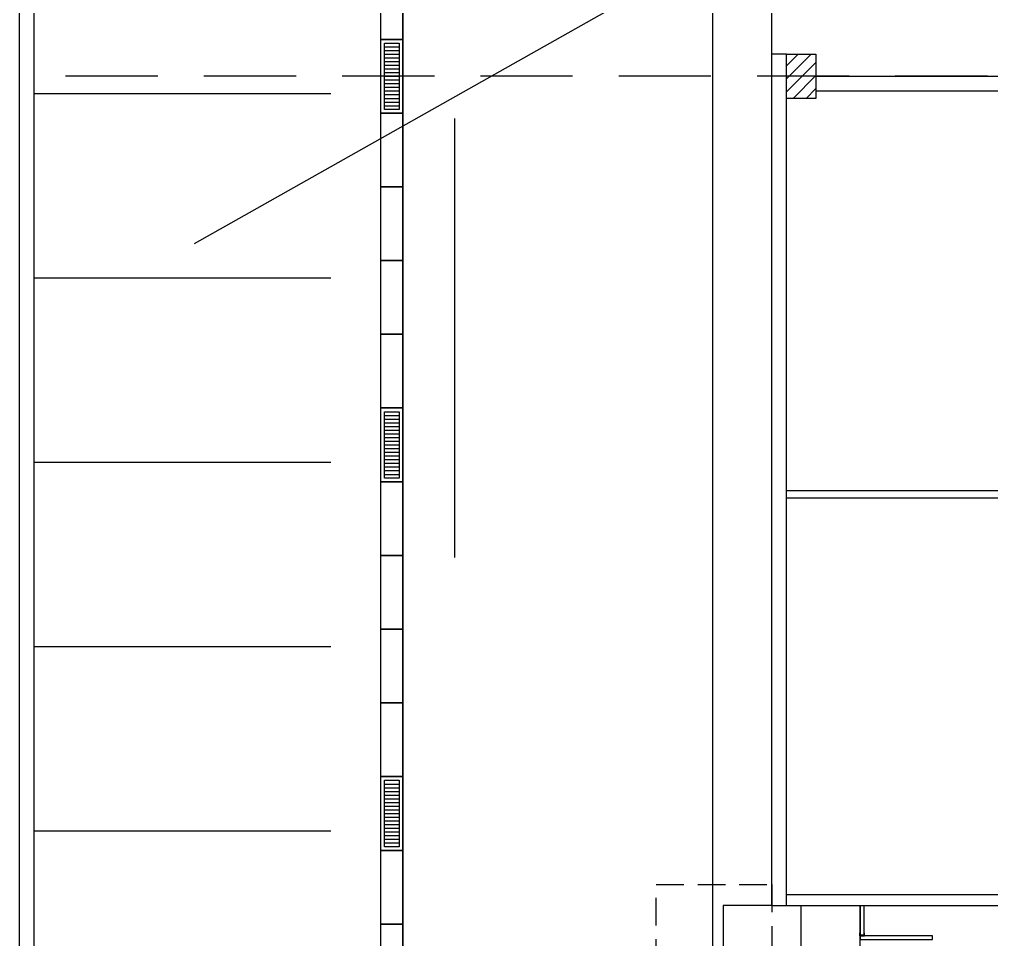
# Model space of a CAD drawing. Header units: millimetres. Extents: x 69.2 to 159.5, y 66.7 to 165.8.
# Drawn here: x 69.17 to 82.35, y 95.71 to 108.19 of the extents above; entities that cross this region are included whole.
import ezdxf

# ---------------------------------------------------------------- set-up
doc = ezdxf.new("R2010")
doc.units = ezdxf.units.MM
doc.linetypes.add('HIDDEN2', pattern=[0.1875, 0.125, -0.0625])
doc.layers.add('CIVIL-ARQ', color=8, linetype='Continuous')

# ---------------------------------------------------------------- blocks, each defined once
blk = doc.blocks.new('A$C3E6B7836')
h = blk.add_hatch()
h.set_pattern_fill('ANSI31', color=256, style=0)
h.set_pattern_definition([(45, (-13.37838, -34.88476), (-0.08838835, 0.08838835), [])])
h.paths.add_polyline_path([(-0.2, -0.3), (-0.2, 0.3), (0.2, 0.3), (0.2, -0.3)])
blk.add_lwpolyline([(-0.2, -0.3), (-0.2, 0.3), (0.2, 0.3), (0.2, -0.3), (-0.2, -0.3)])

msp = doc.modelspace()

# ---------------------------------------------------------------- linework, layer by layer
at = {"layer": 'CIVIL-ARQ'}
for p, q in [((71.540026, 105.146799), (91.545108, 116.439991)), ((69.167179, 66.717529), (69.167179, 114.737529)), ((79.367179, 96.167529), (79.367179, 109.148387)), ((74.117179, 107.817529), (74.317179, 107.817529)), ((74.117179, 107.767529), (74.317179, 107.767529)), ((74.117179, 107.717529), (74.317179, 107.717529)), ((79.567179, 107.717529), (79.367179, 107.717529)), ((79.567179, 96.167529), (79.567179, 107.717529)), ((74.117179, 107.667529), (74.317179, 107.667529)), ((74.117179, 107.617529), (74.317179, 107.617529)), ((74.117179, 107.567529), (74.317179, 107.567529)), ((74.117179, 107.517529), (74.317179, 107.517529)), ((74.117179, 107.467529), (74.317179, 107.467529)), ((74.117179, 107.417529), (74.317179, 107.417529)), ((74.117179, 107.367529), (74.317179, 107.367529)), ((74.117179, 107.317529), (74.317179, 107.317529)), ((79.967179, 107.417529), (89.567179, 107.417529)), ((73.390102, 107.179755), (69.367179, 107.179755)), ((74.117179, 107.267529), (74.317179, 107.267529)), ((74.117179, 107.217529), (74.317179, 107.217529)), ((74.117179, 107.167529), (74.317179, 107.167529)), ((79.967179, 107.217529), (89.567179, 107.217529)), ((74.117179, 107.117529), (74.317179, 107.117529)), ((74.117179, 107.067529), (74.317179, 107.067529)), ((74.117179, 107.017529), (74.317179, 107.017529)), ((75.066511, 106.84313), (75.066511, 100.889952)), ((73.390102, 104.679755), (69.367179, 104.679755)), ((74.117179, 102.817529), (74.317179, 102.817529)), ((74.117179, 102.767529), (74.317179, 102.767529)), ((74.117179, 102.717529), (74.317179, 102.717529)), ((74.117179, 102.667529), (74.317179, 102.667529)), ((74.117179, 102.617529), (74.317179, 102.617529)), ((74.117179, 102.567529), (74.317179, 102.567529)), ((74.117179, 102.517529), (74.317179, 102.517529)), ((74.117179, 102.467529), (74.317179, 102.467529)), ((74.117179, 102.417529), (74.317179, 102.417529)), ((74.117179, 102.367529), (74.317179, 102.367529)), ((74.117179, 102.317529), (74.317179, 102.317529)), ((73.390102, 102.179755), (69.367179, 102.179755)), ((74.117179, 102.267529), (74.317179, 102.267529)), ((74.117179, 102.217529), (74.317179, 102.217529)), ((74.117179, 102.167529), (74.317179, 102.167529)), ((74.117179, 102.117529), (74.317179, 102.117529)), ((74.117179, 102.067529), (74.317179, 102.067529)), ((74.117179, 102.017529), (74.317179, 102.017529)), ((79.567179, 101.797529), (84.567179, 101.797529)), ((79.567179, 101.697529), (84.727179, 101.697529)), ((73.390102, 99.679755), (69.367179, 99.679755)), ((74.117179, 97.817529), (74.317179, 97.817529)), ((74.117179, 97.767529), (74.317179, 97.767529)), ((74.117179, 97.717529), (74.317179, 97.717529)), ((74.117179, 97.667529), (74.317179, 97.667529)), ((74.117179, 97.617529), (74.317179, 97.617529)), ((74.117179, 97.567529), (74.317179, 97.567529)), ((74.117179, 97.517529), (74.317179, 97.517529)), ((74.117179, 97.467529), (74.317179, 97.467529)), ((74.117179, 97.417529), (74.317179, 97.417529)), ((74.117179, 97.367529), (74.317179, 97.367529)), ((74.117179, 97.317529), (74.317179, 97.317529)), ((73.390102, 97.179755), (69.367179, 97.179755)), ((74.117179, 97.267529), (74.317179, 97.267529)), ((74.117179, 97.217529), (74.317179, 97.217529)), ((74.117179, 97.167529), (74.317179, 97.167529)), ((74.117179, 97.117529), (74.317179, 97.117529)), ((74.117179, 97.067529), (74.317179, 97.067529)), ((74.117179, 97.017529), (74.317179, 97.017529)), ((79.567179, 96.317529), (92.667179, 96.317529)), ((79.367179, 96.167529), (78.708532, 96.167529)), ((78.708532, 96.167529), (78.708532, 93.367529)), ((79.367179, 96.167529), (92.817179, 96.167529)), ((79.767179, 93.367529), (79.767179, 96.167529)), ((80.567179, 96.167529), (80.567179, 95.757529)), ((80.567179, 93.367529), (80.567179, 96.167529)), ((80.617179, 96.167529), (80.617179, 95.757529))]:
    msp.add_line(p, q, dxfattribs=at)
at = {"layer": 'CIVIL-ARQ', "linetype": 'HIDDEN2', "ltscale": 10}
msp.add_line((93.543706, 107.417529), (69.367179, 107.417529), dxfattribs=at)
at = {"layer": 'CIVIL-ARQ'}
msp.add_lwpolyline([(132.987179, 136.617529, 0, 0, 0), (132.867179, 76.917529, 0, 0, 0), (79.367179, 76.917529, 0, 0, 0), (79.367179, 109.148387, 0, 0, 0), (101.654974, 121.626446, 0.01, 0.01, 0), (101.717179, 121.516253, 0.01, 0.01, 0), (105.11802, 123.321249, 0.01, 0.01, 0), (132.867179, 138.871263, 0.01, 0.01, 0), (132.987179, 136.617529, 0.01, 0.01, 0), (132.987179, 136.617529, 0.01, 0.01, 0)], format="xyseb", dxfattribs=at)
for points in [[(69.367179, 66.917529), (69.367179, 114.737529)], [(74.367179, 66.917529), (74.367179, 111.818423)], [(74.067179, 66.917529), (74.067179, 111.649069)], [(78.567179, 76.417529), (78.567179, 109.021874)], [(74.067179, 107.917529), (74.067179, 108.917529), (74.367179, 108.917529), (74.367179, 107.917529), (74.067179, 107.917529)], [(74.067179, 106.917529), (74.067179, 107.917529), (74.367179, 107.917529), (74.367179, 106.917529), (74.067179, 106.917529)], [(74.067179, 105.917529), (74.067179, 106.917529), (74.367179, 106.917529), (74.367179, 105.917529), (74.067179, 105.917529)], [(74.067179, 104.917529), (74.067179, 105.917529), (74.367179, 105.917529), (74.367179, 104.917529), (74.067179, 104.917529)], [(74.067179, 103.917529), (74.067179, 104.917529), (74.367179, 104.917529), (74.367179, 103.917529), (74.067179, 103.917529)], [(74.067179, 102.917529), (74.067179, 103.917529), (74.367179, 103.917529), (74.367179, 102.917529), (74.067179, 102.917529)], [(74.067179, 101.917529), (74.067179, 102.917529), (74.367179, 102.917529), (74.367179, 101.917529), (74.067179, 101.917529)], [(74.067179, 100.917529), (74.067179, 101.917529), (74.367179, 101.917529), (74.367179, 100.917529), (74.067179, 100.917529)], [(74.067179, 99.917529), (74.067179, 100.917529), (74.367179, 100.917529), (74.367179, 99.917529), (74.067179, 99.917529)], [(74.067179, 98.917529), (74.067179, 99.917529), (74.367179, 99.917529), (74.367179, 98.917529), (74.067179, 98.917529)], [(74.067179, 97.917529), (74.067179, 98.917529), (74.367179, 98.917529), (74.367179, 97.917529), (74.067179, 97.917529)], [(74.067179, 96.917529), (74.067179, 97.917529), (74.367179, 97.917529), (74.367179, 96.917529), (74.067179, 96.917529)], [(74.067179, 95.917529), (74.067179, 96.917529), (74.367179, 96.917529), (74.367179, 95.917529), (74.067179, 95.917529)], [(74.067179, 94.917529), (74.067179, 95.917529), (74.367179, 95.917529), (74.367179, 94.917529), (74.067179, 94.917529)], [(80.567179, 95.767529), (80.567179, 95.797529), (80.557179, 95.797529), (80.557179, 95.757529), (80.627179, 95.757529), (80.627179, 95.797529), (80.617179, 95.797529), (80.617179, 95.767529), (80.567179, 95.767529)], [(81.547179, 95.757529), (80.567179, 95.757529), (80.567179, 95.707529), (81.547179, 95.707529), (81.547179, 95.757529)]]:
    msp.add_lwpolyline(points, dxfattribs=at)
for points in [[(74.117179, 106.967529), (74.117179, 107.867529), (74.317179, 107.867529), (74.317179, 106.967529)], [(74.117179, 101.967529), (74.117179, 102.867529), (74.317179, 102.867529), (74.317179, 101.967529)], [(74.117179, 96.967529), (74.117179, 97.867529), (74.317179, 97.867529), (74.317179, 96.967529)]]:
    msp.add_lwpolyline(points, close=True, dxfattribs=at)
at = {"layer": 'CIVIL-ARQ', "linetype": 'HIDDEN2', "ltscale": 3}
msp.add_lwpolyline([(77.802703, 96.45308), (79.367179, 96.45308), (79.367179, 93.085814), (77.802703, 93.085814)], close=True, dxfattribs=at)

# ---------------------------------------------------------------- block references
at = {"layer": 'CIVIL-ARQ'}
msp.add_blockref('A$C3E6B7836', (79.767179, 107.417529), dxfattribs=at)

doc.saveas('drawing.dxf')
